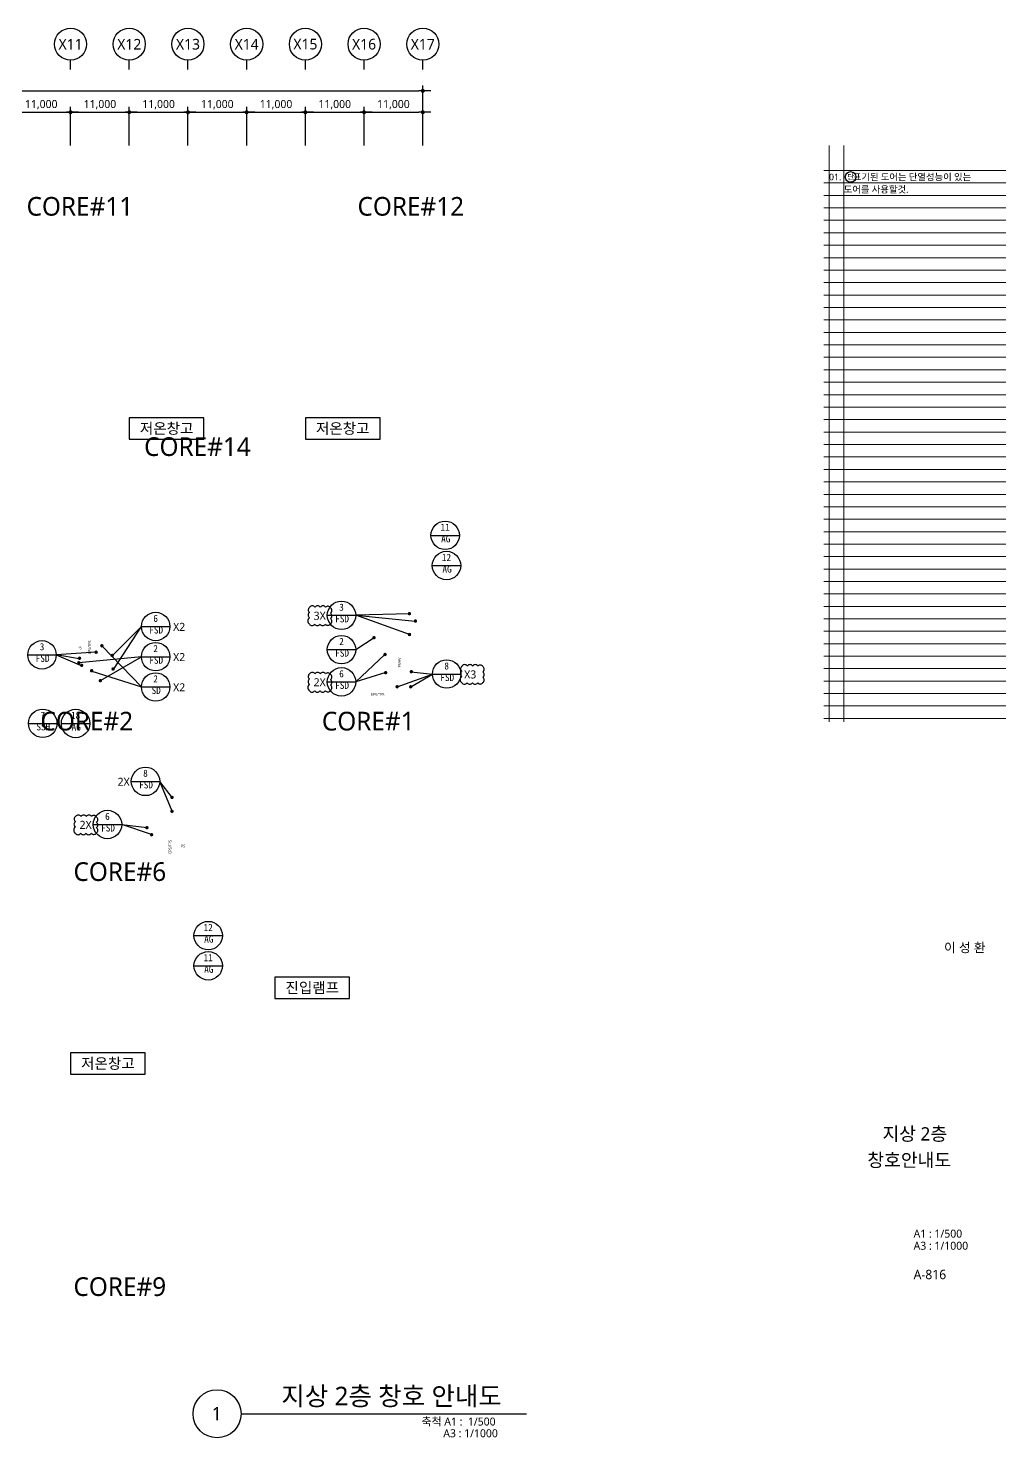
# Model space of a CAD drawing. Header units: millimetres. Extents: x 3479419 to 5579419, y 522746 to 3162891.
# Drawn here: x 4968170 to 5151369, y 1710746 to 1974891 of the extents above; entities that cross this region are included whole.
import ezdxf
from ezdxf.enums import TextEntityAlignment as Align

# ---------------------------------------------------------------- set-up
doc = ezdxf.new("R2010")
doc.units = ezdxf.units.MM
doc.layers.get('Defpoints').update_dxf_attribs({"color": 140})
doc.layers.add('220502 수정', color=161, linetype='Continuous', plot=False)
for name, color, linetype, lineweight in [('A-AXIS-BUBL', 7, 'Continuous', 25), ('A-BORD-TEXT', 3, 'Continuous', 25), ('A-DIMS', 7, 'Continuous', 25), ('A-MKXX-SYMB', 7, 'Continuous', 25), ('A-XXXX-SYMB', 7, 'Continuous', 25), ('A-XXXX-TXT1', 3, 'Continuous', 25), ('A-XXXX-TXT2', 3, 'Continuous', 25)]:
    doc.layers.add(name, color=color, linetype=linetype, lineweight=lineweight)
doc.layers.add('A-XXXX-NPLT', color=144, linetype='Continuous', lineweight=15, plot=False)
doc.layers.add('AA-SYMB', color=1, linetype='Continuous')
doc.styles.add('HY울릉도L', font='')
doc.styles.add('돋움', font='')
doc.styles.add('돋음', font='')
doc.styles.add('맑은 고딕', font='malgun.ttf')
doc.styles.add('맑은고딕', font='malgun.ttf')
doc.styles.get('HY울릉도L').set_extended_font_data('HYwulM')
doc.styles.get('돋움').set_extended_font_data('DotumChe')
doc.styles.get('돋음').set_extended_font_data('Dotum')
doc.dimstyles.new('CDIM', dxfattribs={"dimtxt": 3, "dimasz": 1.5, "dimexe": 2, "dimexo": 1, "dimgap": 1, "dimtad": 1, "dimdec": 0, "dimrnd": 0.5, "dimzin": 0, "dimdsep": 32, "dimlunit": 6, "dimtxsty": 'HY울릉도L', "dimblk1": '_CIDOT', "dimblk2": '_CIDOT', "dimsah": 1, "dimcen": 5.5, "dimclrd": 2, "dimclre": 2, "dimclrt": 7, "dimadec": 0, "dimazin": 0, "dimtfac": 1, "dimtdec": 0, "dimtix": 1, "dimtmove": 2, "dimatfit": 1, "dimldrblk": '_CIDOT', "dimfxl": 1, "dimtolj": 1, "dimtzin": 0, "dimlwd": -1, "dimarcsym": 0})

# ---------------------------------------------------------------- blocks, each defined once
blk = doc.blocks.new('_CIDOT')
at = {"color": 0, "linetype": 'ByBlock'}
blk.add_line((2, 0), (-1, 0), dxfattribs=at)
at = {"color": 0, "linetype": 'ByBlock', "const_width": 0.5}
blk.add_lwpolyline([(-0.25, 0, 1), (0.25, 0, 1)], format="xyb", close=True, dxfattribs=at)
blk = doc.blocks.new('*D36')
at = {"layer": 'A-DIMS', "lineweight": -2, "transparency": 16777216}
for p, q in [((225693, 255621), (225693, 262871)), ((236693, 255621), (236693, 262871))]:
    blk.add_line(p, q, dxfattribs=at)
at = {"layer": 'A-DIMS', "transparency": 16777216}
blk.add_line((226443, 261871), (235943, 261871), dxfattribs=at)
at = {"layer": 'Defpoints', "color": 0, "transparency": 16777216}
for p in [(236693, 261871), (225693, 255121), (236693, 255121)]:
    blk.add_point(p, dxfattribs=at)
at = {"layer": 'A-DIMS', "transparency": 16777216, "xscale": 750, "yscale": 750, "zscale": 750, "rotation": 180}
blk.add_blockref('_CIDOT', (225693, 261871), dxfattribs=at)
at = {"layer": 'A-DIMS', "transparency": 16777216, "xscale": 750, "yscale": 750, "zscale": 750}
blk.add_blockref('_CIDOT', (236693, 261871), dxfattribs=at)
at = {"layer": 'A-DIMS', "color": 3, "transparency": 16777216, "insert": (231193, 263275), "char_height": 1500, "attachment_point": 5, "style": '맑은고딕'}
blk.add_mtext('\\A1;11,000', dxfattribs=at)
blk = doc.blocks.new('*D37')
at = {"layer": 'A-DIMS', "lineweight": -2, "transparency": 16777216}
for p, q in [((236693, 255621), (236693, 262871)), ((247693, 255621), (247693, 262871))]:
    blk.add_line(p, q, dxfattribs=at)
at = {"layer": 'A-DIMS', "transparency": 16777216}
blk.add_line((237443, 261871), (246943, 261871), dxfattribs=at)
at = {"layer": 'Defpoints', "color": 0, "transparency": 16777216}
for p in [(247693, 261871), (236693, 255121), (247693, 255121)]:
    blk.add_point(p, dxfattribs=at)
at = {"layer": 'A-DIMS', "transparency": 16777216, "xscale": 750, "yscale": 750, "zscale": 750, "rotation": 180}
blk.add_blockref('_CIDOT', (236693, 261871), dxfattribs=at)
at = {"layer": 'A-DIMS', "transparency": 16777216, "xscale": 750, "yscale": 750, "zscale": 750}
blk.add_blockref('_CIDOT', (247693, 261871), dxfattribs=at)
at = {"layer": 'A-DIMS', "color": 3, "transparency": 16777216, "insert": (242193, 263275), "char_height": 1500, "attachment_point": 5, "style": '맑은고딕'}
blk.add_mtext('\\A1;11,000', dxfattribs=at)
blk = doc.blocks.new('*D38')
at = {"layer": 'A-DIMS', "lineweight": -2, "transparency": 16777216}
for p, q in [((247693, 255621), (247693, 262871)), ((258693, 255621), (258693, 262871))]:
    blk.add_line(p, q, dxfattribs=at)
at = {"layer": 'A-DIMS', "transparency": 16777216}
blk.add_line((248443, 261871), (257943, 261871), dxfattribs=at)
at = {"layer": 'Defpoints', "color": 0, "transparency": 16777216}
for p in [(258693, 261871), (247693, 255121), (258693, 255121)]:
    blk.add_point(p, dxfattribs=at)
at = {"layer": 'A-DIMS', "transparency": 16777216, "xscale": 750, "yscale": 750, "zscale": 750, "rotation": 180}
blk.add_blockref('_CIDOT', (247693, 261871), dxfattribs=at)
at = {"layer": 'A-DIMS', "transparency": 16777216, "xscale": 750, "yscale": 750, "zscale": 750}
blk.add_blockref('_CIDOT', (258693, 261871), dxfattribs=at)
at = {"layer": 'A-DIMS', "color": 3, "transparency": 16777216, "insert": (253193, 263275), "char_height": 1500, "attachment_point": 5, "style": '맑은고딕'}
blk.add_mtext('\\A1;11,000', dxfattribs=at)
blk = doc.blocks.new('*D39')
at = {"layer": 'A-DIMS', "lineweight": -2, "transparency": 16777216}
for p, q in [((258693, 255621), (258693, 262871)), ((269693, 255621), (269693, 262871))]:
    blk.add_line(p, q, dxfattribs=at)
at = {"layer": 'A-DIMS', "transparency": 16777216}
blk.add_line((259443, 261871), (268943, 261871), dxfattribs=at)
at = {"layer": 'Defpoints', "color": 0, "transparency": 16777216}
for p in [(269693, 261871), (258693, 255121), (269693, 255121)]:
    blk.add_point(p, dxfattribs=at)
at = {"layer": 'A-DIMS', "transparency": 16777216, "xscale": 750, "yscale": 750, "zscale": 750, "rotation": 180}
blk.add_blockref('_CIDOT', (258693, 261871), dxfattribs=at)
at = {"layer": 'A-DIMS', "transparency": 16777216, "xscale": 750, "yscale": 750, "zscale": 750}
blk.add_blockref('_CIDOT', (269693, 261871), dxfattribs=at)
at = {"layer": 'A-DIMS', "color": 3, "transparency": 16777216, "insert": (264193, 263275), "char_height": 1500, "attachment_point": 5, "style": '맑은고딕'}
blk.add_mtext('\\A1;11,000', dxfattribs=at)
blk = doc.blocks.new('*D40')
at = {"layer": 'A-DIMS', "lineweight": -2, "transparency": 16777216}
for p, q in [((269693, 255621), (269693, 262871)), ((280693, 255621), (280693, 262871))]:
    blk.add_line(p, q, dxfattribs=at)
at = {"layer": 'A-DIMS', "transparency": 16777216}
blk.add_line((270443, 261871), (279943, 261871), dxfattribs=at)
at = {"layer": 'Defpoints', "color": 0, "transparency": 16777216}
for p in [(280693, 261871), (269693, 255121), (280693, 255121)]:
    blk.add_point(p, dxfattribs=at)
at = {"layer": 'A-DIMS', "transparency": 16777216, "xscale": 750, "yscale": 750, "zscale": 750, "rotation": 180}
blk.add_blockref('_CIDOT', (269693, 261871), dxfattribs=at)
at = {"layer": 'A-DIMS', "transparency": 16777216, "xscale": 750, "yscale": 750, "zscale": 750}
blk.add_blockref('_CIDOT', (280693, 261871), dxfattribs=at)
at = {"layer": 'A-DIMS', "color": 3, "transparency": 16777216, "insert": (275193, 263275), "char_height": 1500, "attachment_point": 5, "style": '맑은고딕'}
blk.add_mtext('\\A1;11,000', dxfattribs=at)
blk = doc.blocks.new('*D41')
at = {"layer": 'A-DIMS', "lineweight": -2, "transparency": 16777216}
for p, q in [((280693, 255621), (280693, 262871)), ((291693, 255621), (291693, 262871))]:
    blk.add_line(p, q, dxfattribs=at)
at = {"layer": 'A-DIMS', "transparency": 16777216}
blk.add_line((281443, 261871), (290943, 261871), dxfattribs=at)
at = {"layer": 'Defpoints', "color": 0, "transparency": 16777216}
for p in [(291693, 261871), (280693, 255121), (291693, 255121)]:
    blk.add_point(p, dxfattribs=at)
at = {"layer": 'A-DIMS', "transparency": 16777216, "xscale": 750, "yscale": 750, "zscale": 750, "rotation": 180}
blk.add_blockref('_CIDOT', (280693, 261871), dxfattribs=at)
at = {"layer": 'A-DIMS', "transparency": 16777216, "xscale": 750, "yscale": 750, "zscale": 750}
blk.add_blockref('_CIDOT', (291693, 261871), dxfattribs=at)
at = {"layer": 'A-DIMS', "color": 3, "transparency": 16777216, "insert": (286193, 263275), "char_height": 1500, "attachment_point": 5, "style": '맑은고딕'}
blk.add_mtext('\\A1;11,000', dxfattribs=at)
blk = doc.blocks.new('*D42')
at = {"layer": 'A-DIMS', "lineweight": -2, "transparency": 16777216}
for p, q in [((126693, 255621), (126693, 266871)), ((302693, 255621), (302693, 266871))]:
    blk.add_line(p, q, dxfattribs=at)
at = {"layer": 'A-DIMS', "transparency": 16777216}
blk.add_line((127443, 265871), (301943, 265871), dxfattribs=at)
at = {"layer": 'Defpoints', "color": 0, "transparency": 16777216}
for p in [(302693, 265871), (126693, 255121), (302693, 255121)]:
    blk.add_point(p, dxfattribs=at)
at = {"layer": 'A-DIMS', "transparency": 16777216, "xscale": 750, "yscale": 750, "zscale": 750, "rotation": 180}
blk.add_blockref('_CIDOT', (126693, 265871), dxfattribs=at)
at = {"layer": 'A-DIMS', "transparency": 16777216, "xscale": 750, "yscale": 750, "zscale": 750}
blk.add_blockref('_CIDOT', (302693, 265871), dxfattribs=at)
at = {"layer": 'A-DIMS', "color": 3, "transparency": 16777216, "insert": (214693, 267275), "char_height": 1500, "attachment_point": 5, "style": '맑은고딕'}
blk.add_mtext('\\A1;176,000', dxfattribs=at)
blk = doc.blocks.new('*D43')
at = {"layer": 'A-DIMS', "lineweight": -2, "transparency": 16777216}
for p, q in [((291693, 255621), (291693, 262871)), ((302693, 255621), (302693, 262871))]:
    blk.add_line(p, q, dxfattribs=at)
at = {"layer": 'A-DIMS', "transparency": 16777216}
blk.add_line((292443, 261871), (301943, 261871), dxfattribs=at)
at = {"layer": 'Defpoints', "color": 0, "transparency": 16777216}
for p in [(302693, 261871), (291693, 255121), (302693, 255121)]:
    blk.add_point(p, dxfattribs=at)
at = {"layer": 'A-DIMS', "transparency": 16777216, "xscale": 750, "yscale": 750, "zscale": 750, "rotation": 180}
blk.add_blockref('_CIDOT', (291693, 261871), dxfattribs=at)
at = {"layer": 'A-DIMS', "transparency": 16777216, "xscale": 750, "yscale": 750, "zscale": 750}
blk.add_blockref('_CIDOT', (302693, 261871), dxfattribs=at)
at = {"layer": 'A-DIMS', "color": 3, "transparency": 16777216, "insert": (297193, 263275), "char_height": 1500, "attachment_point": 5, "style": '맑은고딕'}
blk.add_mtext('\\A1;11,000', dxfattribs=at)
blk = doc.blocks.new('글_진입램프')
at = {"layer": 'A-XXXX-TXT2', "color": 0}
blk.add_lwpolyline([(-7000, -2000), (7000, -2000), (7000, 2000), (-7000, 2000)], close=True, dxfattribs=at)
at = {"layer": 'A-XXXX-TXT2', "style": '맑은고딕'}
blk.add_text('진입램프', height=2000, dxfattribs=at).set_placement((0, 0), align=Align.MIDDLE_CENTER)
blk = doc.blocks.new('글_저온창고')
at = {"layer": 'A-XXXX-TXT2', "color": 0}
blk.add_lwpolyline([(-7000, -2000), (7000, -2000), (7000, 2000), (-7000, 2000)], close=True, dxfattribs=at)
at = {"layer": 'A-XXXX-TXT2', "style": '맑은고딕'}
blk.add_text('저온창고', height=2000, dxfattribs=at).set_placement((0, 0), align=Align.MIDDLE_CENTER)
blk = doc.blocks.new('WINSYMBOL-flat-1')
at = {"layer": 'AA-SYMB', "color": 3}
blk.add_line((-1440, 0), (1440, 0), dxfattribs=at)
blk.add_circle((0, 0), 1440, dxfattribs=at)
at = {"layer": 'AA-SYMB', "style": '돋음'}
blk.add_attdef('0', text='', height=720, dxfattribs=at).set_placement((0, 246), align=Align.CENTER)
at = {"layer": 'AA-SYMB', "style": '돋음', "width": 0.95}
blk.add_attdef('FSD', text='', height=720, dxfattribs=at).set_placement((59, -927), align=Align.CENTER)
blk = doc.blocks.new('A$C425F3A2A')
at = {"layer": 'Defpoints', "style": '맑은고딕'}
for s, p in [('CORE#11', (248418, 241440)), ('CORE#12', (310438, 241440)), ('CORE#14', (270451, 196412)), ('CORE#2', (248418, 144972)), ('CORE#1', (301154, 144972)), ('CORE#6', (254604, 116772)), ('CORE#9', (254604, 39007))]:
    blk.add_text(s, height=3500, dxfattribs=at).set_placement(p, align=Align.BOTTOM_RIGHT)
blk = doc.blocks.new('NOTE(220317)')
at = {"layer": 'A-XXXX-NPLT'}
for p, q in [((1010650, 179733), (1010650, 175413)), ((1010760, 179733), (1010760, 175413)), ((1010610, 179546), (1011975, 179546)), ((1010610, 179453), (1011975, 179453)), ((1010610, 179359), (1011975, 179359)), ((1010610, 179266), (1011975, 179266)), ((1010610, 179173), (1011975, 179173)), ((1010610, 179079), (1011975, 179079)), ((1010610, 178986), (1011975, 178986)), ((1010610, 178893), (1011975, 178893)), ((1010610, 178799), (1011975, 178799)), ((1010610, 178706), (1011975, 178706)), ((1010610, 178613), (1011975, 178613)), ((1010610, 178519), (1011975, 178519)), ((1010610, 178426), (1011975, 178426)), ((1010610, 178333), (1011975, 178333)), ((1010610, 178239), (1011975, 178239)), ((1010610, 178146), (1011975, 178146)), ((1010610, 178053), (1011975, 178053)), ((1010610, 177959), (1011975, 177959)), ((1010610, 177866), (1011975, 177866)), ((1010610, 177773), (1011975, 177773)), ((1010610, 177679), (1011975, 177679)), ((1010610, 177586), (1011975, 177586)), ((1010610, 177493), (1011975, 177493)), ((1010610, 177399), (1011975, 177399)), ((1010610, 177306), (1011975, 177306)), ((1010610, 177213), (1011975, 177213)), ((1010610, 177119), (1011975, 177119)), ((1010610, 177026), (1011975, 177026)), ((1010610, 176933), (1011975, 176933)), ((1010610, 176839), (1011975, 176839)), ((1010610, 176746), (1011975, 176746)), ((1010610, 176653), (1011975, 176653)), ((1010610, 176559), (1011975, 176559)), ((1010610, 176466), (1011975, 176466)), ((1010610, 176373), (1011975, 176373)), ((1010610, 176279), (1011975, 176279)), ((1010610, 176186), (1011975, 176186)), ((1010610, 176093), (1011975, 176093)), ((1010610, 175999), (1011975, 175999)), ((1010610, 175906), (1011975, 175906)), ((1010610, 175813), (1011975, 175813)), ((1010610, 175719), (1011975, 175719)), ((1010610, 175626), (1011975, 175626)), ((1010610, 175533), (1011975, 175533)), ((1010610, 175439), (1011975, 175439))]:
    blk.add_line(p, q, dxfattribs=at)
blk = doc.blocks.new('단')
at = {"layer": 'A-XXXX-SYMB'}
blk.add_circle((0, 0), 500, dxfattribs=at)
at = {"layer": 'A-XXXX-TXT2', "ltscale": 100, "style": '맑은 고딕'}
blk.add_text('단', height=500, dxfattribs=at).set_placement((0, 0), align=Align.MIDDLE_CENTER)
blk = doc.blocks.new('NOTE_평면도')
at = {"layer": 'A-MKXX-SYMB', "xscale": 0.04, "yscale": 0.04, "zscale": 0.04}
blk.add_blockref('단', (7657.5, 4994.8), dxfattribs=at)
at = {"layer": 'A-XXXX-TXT2', "style": '맑은 고딕'}
for s, p in [('01.', (7576.5, 4994.8)), ('    표기된 도어는 단열성능이 있는', (7631.5, 4994.8)), ('도어를 사용할것.', (7631.5, 4948.1))]:
    blk.add_text(s, height=25, dxfattribs=at).set_placement(p, align=Align.MIDDLE_LEFT)
blk = doc.blocks.new('DIM(210222)')
for p, q in [((236693, 269870.6), (236693, 271620.6)), ((247693, 269870.6), (247693, 271620.6)), ((258693, 269870.6), (258693, 271620.6)), ((269693, 269870.6), (269693, 271620.6)), ((280693, 269870.6), (280693, 271620.6)), ((291693, 269870.6), (291693, 271620.6)), ((302693, 269870.6), (302693, 271620.6))]:
    blk.add_line(p, q)
at = {"layer": 'A-AXIS-BUBL', "ltscale": 0.2}
for centre in [(236693, 274620.6), (247693, 274620.6), (258693, 274620.6), (269693, 274620.6), (280693, 274620.6), (291693, 274620.6), (302693, 274620.6)]:
    blk.add_circle(centre, 3000, dxfattribs=at)
at = {"layer": 'A-XXXX-TXT2', "ltscale": 0.2, "style": '맑은고딕'}
for s, p in [('X11', (236693, 274620.6)), ('X12', (247693, 274620.6)), ('X13', (258693, 274620.6)), ('X14', (269693, 274620.6)), ('X15', (280693, 274620.6)), ('X16', (291693, 274620.6)), ('X17', (302693, 274620.6))]:
    blk.add_text(s, height=2000, dxfattribs=at).set_placement(p, align=Align.MIDDLE)
at = {"layer": 'A-DIMS'}
for p1, p2, distance, picture, middle in [((126693, 255120.6), (302693, 255120.6), 10750, '*D42', (214693, 267275.5)), ((225693, 255120.6), (236693, 255120.6), 6750, '*D36', (231193, 263275.5)), ((236693, 255120.6), (247693, 255120.6), 6750, '*D37', (242193, 263275.5)), ((247693, 255120.6), (258693, 255120.6), 6750, '*D38', (253193, 263275.5)), ((258693, 255120.6), (269693, 255120.6), 6750, '*D39', (264193, 263275.5)), ((269693, 255120.6), (280693, 255120.6), 6750, '*D40', (275193, 263275.5)), ((280693, 255120.6), (291693, 255120.6), 6750, '*D41', (286193, 263275.5)), ((291693, 255120.6), (302693, 255120.6), 6750, '*D43', (297193, 263275.5))]:
    dim = blk.add_aligned_dim(p1=p1, p2=p2, distance=distance, dimstyle='CDIM', override={"dimscale": 500, "dimtxsty": '맑은고딕', "dimclrd": 256, "dimclre": 256, "dimclrt": 3}, dxfattribs=at)
    dim.commit()
    dim.dimension.update_dxf_attribs({"geometry": picture, "text_midpoint": middle})

msp = doc.modelspace()

# ---------------------------------------------------------------- hatches: boundary and pattern name
at = {"layer": 'A-MKXX-SYMB'}
h = msp.add_hatch(color=256, dxfattribs=at)
edge = h.paths.add_edge_path()
edge.add_arc((5039614.7, 1865177.5), 333.3, 0, 360)
h = msp.add_hatch(color=256, dxfattribs=at)
edge = h.paths.add_edge_path()
edge.add_arc((5040732.2, 1863791.2), 333.3, 0, 360)
h = msp.add_hatch(color=256, dxfattribs=at)
edge = h.paths.add_edge_path()
edge.add_arc((5032974.3, 1860691.2), 333.3, 0, 360)
h = msp.add_hatch(color=256, dxfattribs=at)
edge = h.paths.add_edge_path()
edge.add_arc((5039623.5, 1861280.7), 333.3, 0, 360)
h = msp.add_hatch(color=256, dxfattribs=at)
edge = h.paths.add_edge_path()
edge.add_arc((4977786.5, 1856825.3), 333.3, 0, 360)
h = msp.add_hatch(color=256, dxfattribs=at)
edge = h.paths.add_edge_path()
edge.add_arc((4980903.3, 1857959.9), 333.3, 0, 360)
h = msp.add_hatch(color=256, dxfattribs=at)
edge = h.paths.add_edge_path()
edge.add_arc((4981983.3, 1859167.6), 333.3, 0, 360)
h = msp.add_hatch(color=256, dxfattribs=at)
edge = h.paths.add_edge_path()
edge.add_arc((4983908.6, 1857346.6), 333.3, 0, 360)
h = msp.add_hatch(color=256, dxfattribs=at)
edge = h.paths.add_edge_path()
edge.add_arc((5035047, 1857527.4), 333.3, 0, 360)
h = msp.add_hatch(color=256, dxfattribs=at)
edge = h.paths.add_edge_path()
edge.add_arc((4977664.3, 1855979.3), 333.3, 0, 360)
h = msp.add_hatch(color=256, dxfattribs=at)
edge = h.paths.add_edge_path()
edge.add_arc((4978199.3, 1855494.9), 333.3, 0, 360)
h = msp.add_hatch(color=256, dxfattribs=at)
edge = h.paths.add_edge_path()
edge.add_arc((4980055.1, 1854490.1), 333.3, 0, 360)
h = msp.add_hatch(color=256, dxfattribs=at)
edge = h.paths.add_edge_path()
edge.add_arc((4984083.6, 1854811.6), 333.3, 0, 360)
h = msp.add_hatch(color=256, dxfattribs=at)
edge = h.paths.add_edge_path()
edge.add_arc((5035161.8, 1854131.2), 333.3, 0, 360)
h = msp.add_hatch(color=256, dxfattribs=at)
edge = h.paths.add_edge_path()
edge.add_arc((5039961.8, 1854301.2), 333.3, 0, 360)
h = msp.add_hatch(color=256, dxfattribs=at)
edge = h.paths.add_edge_path()
edge.add_arc((4981694.3, 1852632.5), 333.3, 0, 360)
h = msp.add_hatch(color=256, dxfattribs=at)
edge = h.paths.add_edge_path()
edge.add_arc((5037311.8, 1851481.2), 333.3, 0, 360)
h = msp.add_hatch(color=256, dxfattribs=at)
edge = h.paths.add_edge_path()
edge.add_arc((5039861.8, 1851473.3), 333.3, 0, 360)
h = msp.add_hatch(color=256, dxfattribs=at)
edge = h.paths.add_edge_path()
edge.add_arc((4995120.3, 1830741.2), 333.3, 0, 360)
h = msp.add_hatch(color=256, dxfattribs=at)
edge = h.paths.add_edge_path()
edge.add_arc((4995120.3, 1828141.2), 333.3, 0, 360)
h = msp.add_hatch(color=256, dxfattribs=at)
edge = h.paths.add_edge_path()
edge.add_arc((4990411.8, 1825081.2), 333.3, 0, 360)
h = msp.add_hatch(color=256, dxfattribs=at)
edge = h.paths.add_edge_path()
edge.add_arc((4991291.8, 1823750.8), 333.3, 0, 360)

# ---------------------------------------------------------------- linework, layer by layer
at = {"layer": '220502 수정'}
for points in [[(5020873, 1863212.3, 0.52056705), (5021873, 1863212.3, 0.52056705), (5022873, 1863212.3, 0.52056705), (5023873, 1863212.3, 0.52056705), (5024812.3, 1863273, 0.52056705), (5024812.3, 1864273, 0.52056705), (5024812.3, 1865273, 0.52056705), (5024812.3, 1866273, 0.52056705), (5023914.1, 1866374.9, 0.52056705), (5022914.1, 1866374.9, 0.52056705), (5021914.1, 1866374.9, 0.52056705), (5020914.1, 1866374.9, 0.52056705), (5020873, 1865416.1, 0.52056705), (5020873, 1864416.1, 0.52056705)], [(5049427.7, 1852210.8, 0.52056705), (5050427.7, 1852210.8, 0.52056705), (5051427.7, 1852210.8, 0.52056705), (5052427.7, 1852210.8, 0.52056705), (5053367, 1852271.5, 0.52056705), (5053367, 1853271.5, 0.52056705), (5053367, 1854271.5, 0.52056705), (5053367, 1855271.5, 0.52056705), (5052468.9, 1855373.4, 0.52056705), (5051468.9, 1855373.4, 0.52056705), (5050468.9, 1855373.4, 0.52056705), (5049468.9, 1855373.4, 0.52056705), (5049427.7, 1854414.5, 0.52056705), (5049427.7, 1853414.5, 0.52056705)], [(4977009.1, 1824020.8, 0.52056705), (4978009.1, 1824020.8, 0.52056705), (4979009.1, 1824020.8, 0.52056705), (4980009.1, 1824020.8, 0.52056705), (4980948.3, 1824081.5, 0.52056705), (4980948.3, 1825081.5, 0.52056705), (4980948.3, 1826081.5, 0.52056705), (4980948.3, 1827081.5, 0.52056705), (4980050.2, 1827183.4, 0.52056705), (4979050.2, 1827183.4, 0.52056705), (4978050.2, 1827183.4, 0.52056705), (4977050.2, 1827183.4, 0.52056705), (4977009.1, 1826224.5, 0.52056705), (4977009.1, 1825224.5, 0.52056705)]]:
    msp.add_lwpolyline(points, format="xyb", close=True, dxfattribs=at)
at = {"layer": '220502 수정', "color": 20}
msp.add_lwpolyline([(5020873, 1850740.7, 0.52056705), (5021873, 1850740.7, 0.52056705), (5022873, 1850740.7, 0.52056705), (5023873, 1850740.7, 0.52056705), (5024812.3, 1850801.5, 0.52056705), (5024812.3, 1851801.5, 0.52056705), (5024812.3, 1852801.5, 0.52056705), (5024812.3, 1853801.5, 0.52056705), (5023914.1, 1853903.3, 0.52056705), (5022914.1, 1853903.3, 0.52056705), (5021914.1, 1853903.3, 0.52056705), (5020914.1, 1853903.3, 0.52056705), (5020873, 1852944.5, 0.52056705), (5020873, 1851944.5, 0.52056705)], format="xyb", close=True, dxfattribs=at)
at = {"layer": 'A-XXXX-SYMB'}
for p, q in [((5039623.5, 1861280.7), (5029552, 1864868.7)), ((5029552, 1858440.7), (5032974.3, 1860691.2)), ((5039961.8, 1854301.2), (5043920.1, 1853867.1)), ((5035161.8, 1854131.2), (5029552, 1852397.1)), ((5037311.8, 1851481.2), (5043920.1, 1853867.1)), ((5039861.8, 1851473.3), (5043920.1, 1853867.1)), ((4995120.3, 1828141.2), (4992813.3, 1833748.9)), ((4995120.3, 1830741.2), (4992813.3, 1833748.9)), ((5008064.6, 1715245.9), (5061546.9, 1715245.9))]:
    msp.add_line(p, q, dxfattribs=at)
for points in [[(5039606, 1865174.3), (5029552, 1864868.7), (5040711.8, 1863781.2)], [(4984129.3, 1854738.8), (4989381.6, 1862779.7), (4983887.4, 1857297.8)], [(4980903.3, 1857941.2), (4973428.1, 1857456.1)], [(4977736.8, 1856731.2), (4973428.1, 1857456.1), (4978244.9, 1855422)], [(4981694.3, 1852632.5), (4989381.6, 1857113), (4977664.3, 1855979.3)], [(4980100.8, 1854417.3), (4989381.6, 1851446.2), (4982021.5, 1859102.3)], [(5035020.2, 1857501.2), (5029552, 1852397.1)], [(4991271.8, 1823791.2), (4985688.1, 1825677.1), (4990411.8, 1825081.2)]]:
    msp.add_lwpolyline(points, dxfattribs=at)
msp.add_circle((5003564.6, 1715245.9), 4500, dxfattribs=at)

# ---------------------------------------------------------------- block references
for name, p in [('DIM(210222)', (4739418.8, 1697270.6)), ('글_저온창고', (4994111.8, 1899891.2)), ('글_저온창고', (5027111.8, 1899891.2)), ('글_진입램프', (5021411.8, 1795091.2)), ('글_저온창고', (4983111.8, 1780891.2))]:
    msp.add_blockref(name, p)
for name, p, xscale, yscale, zscale in [('NOTE(220317)', (-20148001.6, -2540435.1), 25, 25, 25), ('NOTE_평면도', (4739418.8, 1697270.6), 50, 50, 50)]:
    msp.add_blockref(name, p, dxfattribs=dict(xscale=xscale, yscale=yscale, zscale=zscale))
ref = msp.add_blockref('WINSYMBOL-flat-1', (5046305, 1879855.5), dxfattribs=dict(xscale=1.851851851790402, yscale=1.851851851790402, zscale=1.851851851790402))
ref.add_attrib('0', '11', dxfattribs={"layer": 'AA-SYMB', "color": 3, "height": 1333.33, "style": '돋움'}).set_placement((5046305, 1880311.1), align=Align.BOTTOM_CENTER)
ref.add_attrib('FSD', 'AG', dxfattribs={"layer": 'AA-SYMB', "color": 3, "height": 1333.33, "style": '돋움'}).set_placement((5046413.4, 1878138.7), align=Align.BOTTOM_CENTER)
ref = msp.add_blockref('WINSYMBOL-flat-1', (5046553.2, 1874196.6), dxfattribs=dict(xscale=1.851851851790402, yscale=1.851851851790402, zscale=1.851851851790402))
ref.add_attrib('0', '12', dxfattribs={"layer": 'AA-SYMB', "color": 3, "height": 1333.33, "style": '돋움'}).set_placement((5046553.2, 1874652.2), align=Align.BOTTOM_CENTER)
ref.add_attrib('FSD', 'AG', dxfattribs={"layer": 'AA-SYMB', "color": 3, "height": 1333.33, "style": '돋움'}).set_placement((5046661.7, 1872479.8), align=Align.BOTTOM_CENTER)
ref = msp.add_blockref('WINSYMBOL-flat-1', (5026885.3, 1864868.7), dxfattribs=dict(xscale=1.851851851790402, yscale=1.851851851790402, zscale=1.851851851790402))
ref.add_attrib('0', '3', dxfattribs={"layer": 'AA-SYMB', "color": 3, "height": 1333.3, "style": '돋움'}).set_placement((5026885.3, 1865324.3), align=Align.BOTTOM_CENTER)
ref.add_attrib('FSD', 'FSD', dxfattribs={"layer": 'AA-SYMB', "color": 3, "height": 1333.33, "style": '돋움'}).set_placement((5026993.8, 1863151.9), align=Align.BOTTOM_CENTER)
ref = msp.add_blockref('WINSYMBOL-flat-1', (4992048.2, 1862779.7), dxfattribs=dict(xscale=1.851851851790402, yscale=1.851851851790402, zscale=1.851851851790402))
ref.add_attrib('0', '6', dxfattribs={"layer": 'AA-SYMB', "color": 3, "height": 1333.3, "style": '돋움'}).set_placement((4992048.2, 1863235.4), align=Align.BOTTOM_CENTER)
ref.add_attrib('FSD', 'FSD', dxfattribs={"layer": 'AA-SYMB', "color": 3, "height": 1333.33, "style": '돋움'}).set_placement((4992156.7, 1861063), align=Align.BOTTOM_CENTER)
ref = msp.add_blockref('WINSYMBOL-flat-1', (4970761.4, 1857456.1), dxfattribs=dict(xscale=1.851851851790402, yscale=1.851851851790402, zscale=1.851851851790402))
ref.add_attrib('0', '3', dxfattribs={"layer": 'AA-SYMB', "color": 3, "height": 1333.3, "style": '돋움'}).set_placement((4970761.4, 1857911.7), align=Align.BOTTOM_CENTER)
ref.add_attrib('FSD', 'FSD', dxfattribs={"layer": 'AA-SYMB', "color": 3, "height": 1333.33, "style": '돋움'}).set_placement((4970869.9, 1855739.3), align=Align.BOTTOM_CENTER)
ref = msp.add_blockref('WINSYMBOL-flat-1', (4992048.2, 1857113), dxfattribs=dict(xscale=1.851851851790402, yscale=1.851851851790402, zscale=1.851851851790402))
ref.add_attrib('0', '2', dxfattribs={"layer": 'AA-SYMB', "color": 3, "height": 1333.3, "style": '돋움'}).set_placement((4992048.2, 1857568.6), align=Align.BOTTOM_CENTER)
ref.add_attrib('FSD', 'FSD', dxfattribs={"layer": 'AA-SYMB', "color": 3, "height": 1333.33, "style": '돋움'}).set_placement((4992156.7, 1855396.2), align=Align.BOTTOM_CENTER)
ref = msp.add_blockref('WINSYMBOL-flat-1', (5026885.3, 1858440.7), dxfattribs=dict(xscale=1.851851851790402, yscale=1.851851851790402, zscale=1.851851851790402))
ref.add_attrib('0', '2', dxfattribs={"layer": 'AA-SYMB', "color": 3, "height": 1333.3, "style": '돋움'}).set_placement((5026885.3, 1858896.3), align=Align.BOTTOM_CENTER)
ref.add_attrib('FSD', 'FSD', dxfattribs={"layer": 'AA-SYMB', "color": 3, "height": 1333.33, "style": '돋움'}).set_placement((5026993.8, 1856723.9), align=Align.BOTTOM_CENTER)
ref = msp.add_blockref('WINSYMBOL-flat-1', (5026885.3, 1852397.1), dxfattribs=dict(xscale=1.851851851790402, yscale=1.851851851790402, zscale=1.851851851790402))
ref.add_attrib('0', '6', dxfattribs={"layer": 'AA-SYMB', "color": 3, "height": 1333.3, "style": '돋움'}).set_placement((5026885.3, 1852852.7), align=Align.BOTTOM_CENTER)
ref.add_attrib('FSD', 'FSD', dxfattribs={"layer": 'AA-SYMB', "color": 3, "height": 1333.33, "style": '돋움'}).set_placement((5026993.8, 1850680.3), align=Align.BOTTOM_CENTER)
ref = msp.add_blockref('WINSYMBOL-flat-1', (5046586.7, 1853867.1), dxfattribs=dict(xscale=1.851851851790402, yscale=1.851851851790402, zscale=1.851851851790402))
ref.add_attrib('0', '8', dxfattribs={"layer": 'AA-SYMB', "color": 3, "height": 1333.3, "style": '돋움'}).set_placement((5046586.7, 1854322.8), align=Align.BOTTOM_CENTER)
ref.add_attrib('FSD', 'FSD', dxfattribs={"layer": 'AA-SYMB', "color": 3, "height": 1333.33, "style": '돋움'}).set_placement((5046695.2, 1852150.4), align=Align.BOTTOM_CENTER)
ref = msp.add_blockref('WINSYMBOL-flat-1', (4992048.2, 1851446.2), dxfattribs=dict(xscale=1.851851851790402, yscale=1.851851851790402, zscale=1.851851851790402))
ref.add_attrib('0', '2', dxfattribs={"layer": 'AA-SYMB', "color": 3, "height": 1333.3, "style": '돋움'}).set_placement((4992048.2, 1851901.8), align=Align.BOTTOM_CENTER)
ref.add_attrib('FSD', 'SD', dxfattribs={"layer": 'AA-SYMB', "color": 3, "height": 1333.33, "style": '돋움'}).set_placement((4992156.7, 1849729.4), align=Align.BOTTOM_CENTER)
ref = msp.add_blockref('WINSYMBOL-flat-1', (4970893.9, 1844621), dxfattribs=dict(xscale=1.851851851790402, yscale=1.851851851790402, zscale=1.851851851790402))
ref.add_attrib('0', '7', dxfattribs={"layer": 'AA-SYMB', "color": 3, "height": 1333.3, "style": '돋움'}).set_placement((4970893.9, 1845076.6), align=Align.BOTTOM_CENTER)
ref.add_attrib('FSD', 'SSH', dxfattribs={"layer": 'AA-SYMB', "color": 3, "height": 1333.33, "style": '돋움'}).set_placement((4971002.4, 1842904.2), align=Align.BOTTOM_CENTER)
ref = msp.add_blockref('WINSYMBOL-flat-1', (4977053.6, 1844599.3), dxfattribs=dict(xscale=1.851851851790402, yscale=1.851851851790402, zscale=1.851851851790402))
ref.add_attrib('0', '18', dxfattribs={"layer": 'AA-SYMB', "color": 3, "height": 1333.33, "style": '돋움'}).set_placement((4977053.6, 1845054.9), align=Align.BOTTOM_CENTER)
ref.add_attrib('FSD', 'AG', dxfattribs={"layer": 'AA-SYMB', "color": 3, "height": 1333.33, "style": '돋움'}).set_placement((4977162, 1842882.5), align=Align.BOTTOM_CENTER)
ref = msp.add_blockref('WINSYMBOL-flat-1', (4990146.6, 1833748.9), dxfattribs=dict(xscale=1.851851851790402, yscale=1.851851851790402, zscale=1.851851851790402))
ref.add_attrib('0', '8', dxfattribs={"layer": 'AA-SYMB', "color": 3, "height": 1333.3, "style": '돋움'}).set_placement((4990146.6, 1834204.5), align=Align.BOTTOM_CENTER)
ref.add_attrib('FSD', 'FSD', dxfattribs={"layer": 'AA-SYMB', "color": 3, "height": 1333.33, "style": '돋움'}).set_placement((4990255, 1832032.1), align=Align.BOTTOM_CENTER)
ref = msp.add_blockref('WINSYMBOL-flat-1', (4983021.4, 1825677.1), dxfattribs=dict(xscale=1.851851851790402, yscale=1.851851851790402, zscale=1.851851851790402))
ref.add_attrib('0', '6', dxfattribs={"layer": 'AA-SYMB', "color": 3, "height": 1333.3, "style": '돋움'}).set_placement((4983021.4, 1826132.7), align=Align.BOTTOM_CENTER)
ref.add_attrib('FSD', 'FSD', dxfattribs={"layer": 'AA-SYMB', "color": 3, "height": 1333.33, "style": '돋움'}).set_placement((4983129.9, 1823960.3), align=Align.BOTTOM_CENTER)
ref = msp.add_blockref('WINSYMBOL-flat-1', (5001904.3, 1804855.5), dxfattribs=dict(xscale=1.851851851790402, yscale=1.851851851790402, zscale=1.851851851790402))
ref.add_attrib('0', '12', dxfattribs={"layer": 'AA-SYMB', "color": 3, "height": 1333.33, "style": '돋움'}).set_placement((5001904.3, 1805311.1), align=Align.BOTTOM_CENTER)
ref.add_attrib('FSD', 'AG', dxfattribs={"layer": 'AA-SYMB', "color": 3, "height": 1333.33, "style": '돋움'}).set_placement((5002012.8, 1803138.7), align=Align.BOTTOM_CENTER)
ref = msp.add_blockref('WINSYMBOL-flat-1', (5001904.3, 1799196.6), dxfattribs=dict(xscale=1.851851851790402, yscale=1.851851851790402, zscale=1.851851851790402))
ref.add_attrib('0', '11', dxfattribs={"layer": 'AA-SYMB', "color": 3, "height": 1333.33, "style": '돋움'}).set_placement((5001904.3, 1799652.2), align=Align.BOTTOM_CENTER)
ref.add_attrib('FSD', 'AG', dxfattribs={"layer": 'AA-SYMB', "color": 3, "height": 1333.33, "style": '돋움'}).set_placement((5002012.8, 1797479.8), align=Align.BOTTOM_CENTER)
msp.add_blockref('A$C425F3A2A', (4739418.8, 1697270.6), dxfattribs=at)

# ---------------------------------------------------------------- texts
at = {"layer": 'A-BORD-TEXT', "style": '맑은고딕'}
msp.add_text('이 성 환', height=1750, dxfattribs=at).set_placement((5147561.5, 1801731.8), align=Align.RIGHT)
msp.add_text('지상 2층', height=2500, dxfattribs=at).set_placement((5134315.1, 1767703.6), align=Align.MIDDLE_CENTER)
for s, height, p in [('A1 : 1/500', 1500, (5134091.6, 1748255)), ('A3 : 1/1000', 1500, (5134091.6, 1745987.6)), ('A-816', 1750, (5134091.6, 1740469.4))]:
    msp.add_text(s, height=height, dxfattribs=at).set_placement(p)
at = {"layer": 'A-BORD-TEXT', "insert": (5125429.7, 1764039.7), "char_height": 2500, "width": 35688.812, "attachment_point": 1, "style": '맑은고딕'}
msp.add_mtext('창호안내도', dxfattribs=at)
at = {"layer": 'A-XXXX-TXT1', "style": '맑은고딕'}
msp.add_text('지상 2층 창호 안내도', height=3500, dxfattribs=at).set_placement((5056914.1, 1715766), align=Align.BOTTOM_RIGHT)
msp.add_text('1', height=2500, dxfattribs=at).set_placement((5003506.8, 1715299.3), align=Align.MIDDLE)
for s, p in [('축척 A1 :  1/500', (5055760.1, 1714538.3)), ('A3 : 1/1000', (5056181.9, 1712349.2))]:
    msp.add_text(s, height=1500, dxfattribs=at).set_placement(p, align=Align.TOP_RIGHT)
at = {"layer": 'A-XXXX-TXT2', "style": '맑은고딕'}
for s, p in [('3X', (5022796.8, 1864045.9)), ('X2', (4996459.4, 1861957)), ('X2', (4996459.4, 1856290.2)), ('X3', (5050997.9, 1853044.4)), ('X2', (4996459.4, 1850623.4)), ('2X', (5022796.8, 1851574.3)), ('2X', (4986058.1, 1832926.2)), ('2X', (4978932.9, 1824854.4))]:
    msp.add_text(s, height=1500, dxfattribs=at).set_placement(p, align=Align.CENTER)
at = {"layer": 'A-XXXX-TXT2', "ltscale": 100, "style": '맑은 고딕'}
for s, p in [('EPS/TPS', (4979704.7, 1858890.6)), ('PS/AV', (5037737.6, 1856016.2)), ('EPS/TPS', (4994755.5, 1821491.9))]:
    msp.add_text(s, height=500, rotation=90, dxfattribs=at).set_placement(p, align=Align.MIDDLE_CENTER)
for s, p in [('PS', (4977793.3, 1858773.3)), ('EPS/TPS', (5033661.8, 1850041.2)), ('PS', (4997193.3, 1821648.3))]:
    msp.add_text(s, height=500, dxfattribs=at).set_placement(p, align=Align.MIDDLE_CENTER)

doc.saveas('drawing.dxf')
